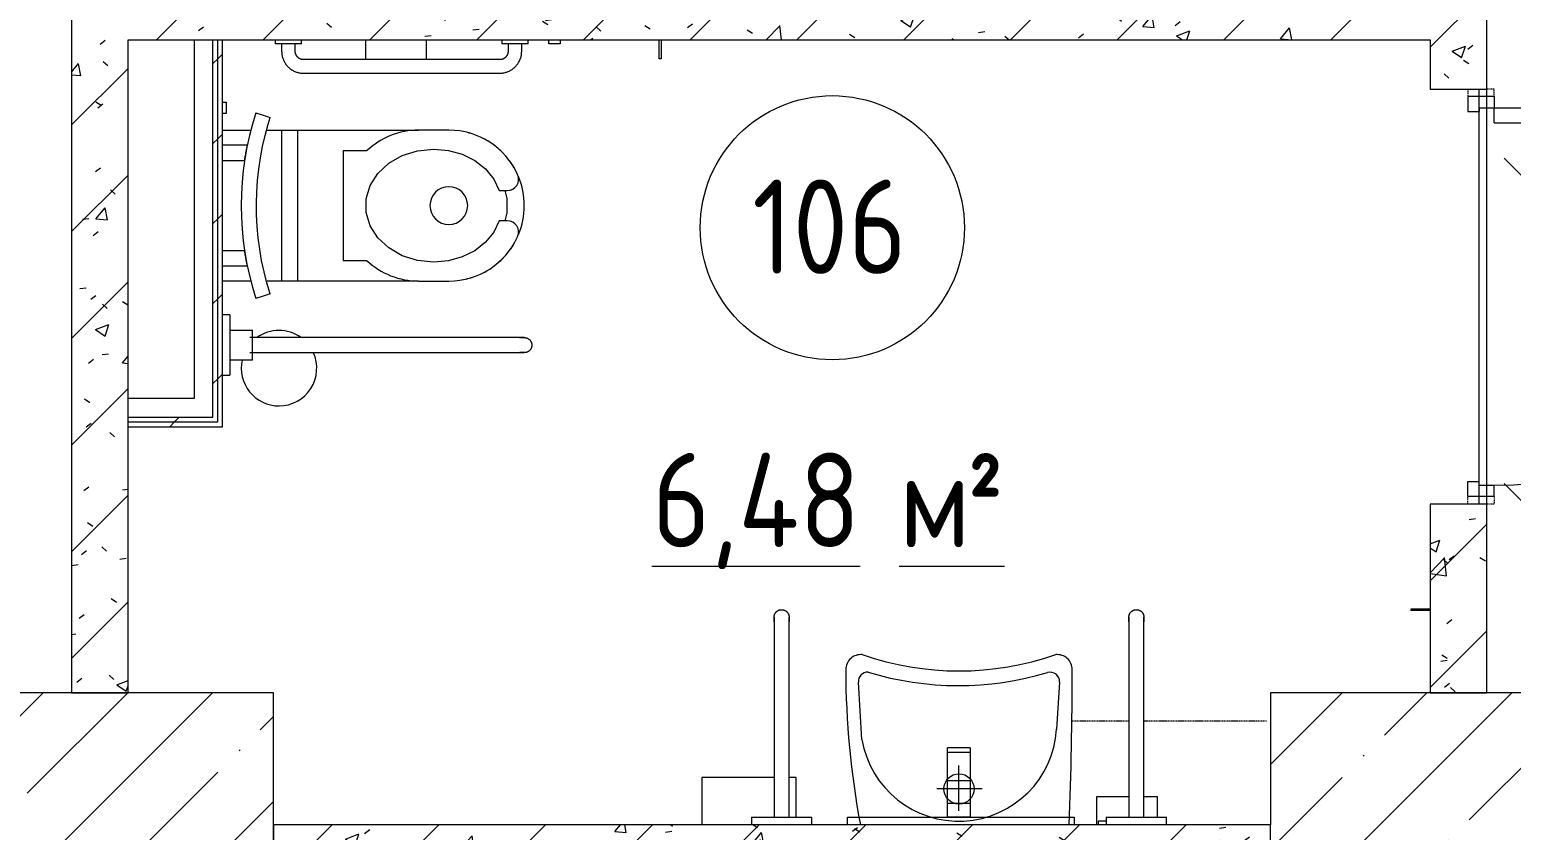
# Model space of a CAD drawing. Header units: millimetres. Extents: x -515342 to 330399, y -224905 to 507333.
# Drawn here: x -333049 to -329123, y -32989 to -30866 of the extents above; entities that cross this region are included whole.
import ezdxf

# ---------------------------------------------------------------- set-up
doc = ezdxf.new("R2010")
doc.units = ezdxf.units.MM
doc.linetypes.add('ASVP_Невидимые', pattern=[5, 3, -2])
doc.linetypes.add('ASVP_Штриховая_ш3 п1_5', pattern=[4.5, 3, -1.5])
doc.layers.get('0').update_dxf_attribs({"lineweight": 0})
for name, color, linetype, lineweight in [('Двери', 7, 'Continuous', 0), ('Линии разделители', 7, 'ASVP_Штриховая_ш3 п1_5', 0), ('Марки помещений', 7, 'Continuous', 0), ('Оборудование', 7, 'Continuous', 0), ('Перекрытие', 7, 'Continuous', 0), ('Сантехника', 7, 'Continuous', 0), ('Стены внутренние', 7, 'Continuous', 0), ('Стены несущие', 7, 'Continuous', 0), ('Стены отделка', 7, 'Continuous', 0), ('Стены перегородки', 7, 'Continuous', 0), ('Стены штриховка', 7, 'Continuous', 0), ('экспертиза условные обозначения', 1, 'Continuous', 0)]:
    doc.layers.add(name, color=color, linetype=linetype, lineweight=lineweight)
doc.styles.add('GOST Common_1', font='', dxfattribs={"width": 0.9, "height": 250})
doc.styles.add('GOST Common_2', font='', dxfattribs={"width": 0.9, "height": 250})
doc.styles.get('GOST Common_1').set_extended_font_data('GOST Common')
doc.styles.get('GOST Common_2').set_extended_font_data('GOST Common')
pattern_1 = [(45, (-374753.14, -35598.53), (-141.42136, 141.42136), [])]
pattern_2 = [(50, (-374753.14, -35598.53), (364.368, -31.8783), [38.1, -419.1]), (355, (-374753.14, -35598.53), (-70.486, 382.1133), [30.48, -335.28]), (100.451, (-374722.78, -35601.2), (293.885, 350.2334), [32.38, -356.18]), (46.184, (-374753.14, -35496.93), (542.1585, -84.086), [57.15, -628.65]), (96.636, (-374707.96, -35503.94), (474.805, 494.8554), [48.57, -534.27]), (351.184, (-374753.14, -35496.93), (474.81, 494.85), [45.72, -502.92]), (21, (-374702.34, -35522.33), (303.2285, -204.5305), [38.1, -419.1]), (326, (-374702.34, -35522.33), (123.604, 368.376), [30.48, -335.28]), (71.451, (-374677.07, -35539.37), (426.834, 163.8427), [32.38, -356.18]), (37.5, (-374753.14, -35598.53), (6.17665, 169.11015), [16.764, -314.452, 16.764, -323.596, -336.55]), (37.5, (-374753.14, -35598.53), (6.17665, 169.11015), [-671.576, 16.764, -319.786]), (7.5, (-374753.14, -35598.53), (133.6389, 200.3615), [16.764, -177.292, 16.764, -306.832, -128.27]), (7.5, (-374753.14, -35598.53), (133.6389, 200.3615), [-517.652, 16.764, -111.506]), (327.5, (-374866.43, -35598.53), (271.1818, -11.45836), [16.764, -110.236, 16.764, -379.476, -525.78]), (327.5, (-374866.43, -35598.53), (271.1818, -11.45836), [-523.24, 16.764, -509.016]), (317.5, (-374917.23, -35598.53), (296.2585, 50.8528), [16.764, -148.336, 16.764, -246.38, -373.38]), (317.5, (-374917.23, -35598.53), (296.2585, 50.8528), [-428.244, 16.764, -356.616])]
pattern_3 = [(45, (-374753.14, -35598.53), (-106.066, 106.066), [])]

# ---------------------------------------------------------------- blocks, each defined once
blk = doc.blocks.new('СД_Люблино_Фасады_rvt-1-О_АР_П_1_0_000_План 1 этажа')
at = {"layer": 'Стены внутренние'}
h = blk.add_hatch(dxfattribs=at)
h.set_pattern_fill('FP_1', color=256, style=0, pattern_type=2)
h.set_pattern_definition([(45, (0, 0), (-224.5064, 224.5064), []), (45, (224.5, 0), (-224.5064, 224.5064), [396.875, -79.375, 3.353, -76.022])])
h.paths.add_polyline_path([(42065, 2475), (42350, 2475), (42350, 2975), (40100.1, 2975), (40100.1, 2475), (41707.9, 2475)])
h.paths.add_polyline_path([(37284.2, 2475), (38490.1, 2475), (38490.1, 2975), (37284.2, 2975), (37284.2, 2595)])
h.paths.add_polyline_path([(31936.1, 2475), (32876.9, 2475), (32876.9, 2975), (31722.6, 2975), (31722.6, 2475)])
h.paths.add_polyline_path([(34601.1, 2475), (35674.2, 2475), (35674.2, 2975), (34486.9, 2975), (34486.9, 2475)])
h.paths.add_polyline_path([(30112.6, 2475), (30112.6, 2975), (27685.9, 2975), (27685.9, 2475), (29615.4, 2475)])
h.paths.add_polyline_path([(21543.4, 2475), (21663.4, 2475), (21663.4, 2975), (19290.9, 2975), (19290.9, 2475), (21275.9, 2475)])
h.paths.add_polyline_path([(15945.8, 2475), (17680.9, 2475), (17680.9, 2975), (15835, 2975), (15835, 2475)])
h.paths.add_polyline_path([(24073.4, 2475), (25275.9, 2475), (25275.9, 2975), (24073.4, 2975), (24073.4, 2595)])
at = {"layer": 'Стены несущие'}
for p, q in [((42350, 2975), (40100.1, 2975)), ((42350, 2475), (42350, 2975))]:
    blk.add_line(p, q, dxfattribs=at)
blk = doc.blocks.new('Унитаз - Общественные _МГН_ - Объем смыва более 6_1 л-8752277-О_АР_П_1_0_000_План 1 этажа')
at = {"layer": 'Сантехника'}
for p, q in [((88.7, 246), (107.8, 239.8)), ((107.8, 239.8), (126.8, 233.7)), ((0, 200), (77, 200)), ((118.2, 200), (157.6, 200)), ((157.6, 200), (200, 200)), ((157.6, -200), (157.6, 200)), ((200, -200), (200, 200)), ((200, 200), (520, 200)), ((600, 200), (520, 200)), ((66.2, 160), (0, 160)), ((0, 120), (59.1, 120)), ((382.3, 145), (320, 145)), ((320, 145), (320, -145)), ((733.5, 40), (754.9, 40)), ((753.4, 20.7), (754, 16.1)), ((754, -16.1), (753.4, -20.7)), ((754.9, -40), (733.5, -40)), ((59.1, -120), (0, -120)), ((320, -145), (382.3, -145)), ((0, -160), (66.2, -160)), ((77, -200), (0, -200)), ((126.8, -233.7), (107.8, -239.8)), ((157.6, -200), (118.2, -200)), ((200, -200), (157.6, -200)), ((520, -200), (200, -200)), ((520, -200), (600, -200)), ((107.8, -239.8), (88.7, -246))]:
    blk.add_line(p, q, dxfattribs=at)
at = {"layer": 'Сантехника', "flags": 128}
for points in [[(126.8, -233.7), (118, -204.5), (110.4, -175.1), (104, -145.4), (98.8, -115.5), (94.8, -85.3), (92, -55.1), (90.4, -24.7), (90, 5.7), (90.9, 36.1), (92.9, 66.4), (96.2, 96.6), (100.6, 126.7), (106.3, 156.6), (113.2, 186.2), (121.2, 215.5), (126.8, 233.7)], [(560, -150), (516.9, -145.6), (476.3, -132.8), (440.6, -112.3), (411.9, -85.2), (391.7, -53.2), (381.3, -18.1), (381.3, 18.1), (391.7, 53.2), (411.9, 85.2), (440.6, 112.3), (476.3, 132.8), (516.9, 145.6), (560, 150)], [(560, 150), (598.7, 146.5), (635.6, 136.1), (669, 119.4), (697.2, 97.1), (719.1, 70.2), (733.5, 40)], [(748.7, 40.3), (753.6, 19.3), (753.6, -19.3), (748.7, -40.3)], [(733.5, -40), (719.1, -70.2), (697.2, -97.1), (669, -119.4), (635.6, -136.1), (598.7, -146.5), (560, -150)]]:
    blk.add_lwpolyline(points, dxfattribs=at)
at = {"layer": 'Сантехника'}
for centre, radius, start, end in [((850, 0), 800, 162.0951, 197.9049), ((520, 0), 200, 90, 133.5312), ((600, 0), 200, 24.3266, 90), ((600, 0), 200, 72.0106, 76.5027), ((600, 0), 200, 57.6191, 63.0038), ((600, 0), 200, 43.7417, 49.503), ((754.9, 70), 30, 270, 24.3266), ((600, 0), 200, 30.0357, 36.0001), ((600, 0), 50, 90, 270), ((600, 0), 50, 270, 90), ((600, 0), 200, 337.4028, 22.5972), ((754.9, -70), 30, 335.6734, 90), ((600, 0), 200, 270, 335.6734), ((600, 0), 200, 323.9999, 329.9643), ((520, 0), 200, 226.4688, 270), ((600, 0), 200, 310.497, 316.2583), ((600, 0), 200, 283.4973, 287.9894), ((600, 0), 200, 296.9962, 302.3809)]:
    blk.add_arc(centre, radius, start, end, dxfattribs=at)
for points, knots in [([(59.1, 120), (59.1, 120), (59.2, 120.8), (59.7, 124.4), (60.6, 129.9), (61.7, 136.5), (62.8, 142.4), (63.6, 146.8), (64.2, 150), (64.7, 152.9), (65.4, 156.2), (66, 159.2), (66.2, 160), (66.2, 160)], [0, 0, 0, 0, 0.111111, 0.222222, 0.333333, 0.444444, 0.555556, 0.611111, 0.666667, 0.722222, 0.777778, 0.888889, 1, 1, 1, 1]), ([(66.2, -160), (66.2, -160), (66, -159.2), (65.4, -156.2), (64.7, -152.9), (64.2, -150), (63.6, -146.8), (63, -143.5), (62.3, -140), (61.5, -135.4), (60.6, -129.9), (59.7, -124.4), (59.2, -120.8), (59.1, -120), (59.1, -120)], [0, 0, 0, 0, 0.111111, 0.222222, 0.277778, 0.333333, 0.388889, 0.444444, 0.5, 0.555556, 0.666667, 0.777778, 0.888889, 1, 1, 1, 1])]:
    blk.add_open_spline(points, degree=3, knots=knots, dxfattribs=at)
blk = doc.blocks.new('МГН_Санузел_Поручень горизонтальный - АР_Сантехнические приборы_МГН_Поручень горизонтальный-8947034-О_АР_П_1_0_000_План 1 этажа')
at = {"layer": 'Сантехника'}
for p, q in [((-1190.8, 0), (-1190.8, -10)), ((-1120.8, -10), (-1120.8, 0)), ((-590.8, 0), (-590.8, -10)), ((-590.8, 0), (-555.8, 0)), ((-555.8, 0), (-520.8, 0)), ((-520.8, -10), (-520.8, 0)), ((-1190.8, 0), (-1155.8, 0)), ((-1155.8, -10), (-1190.8, -10)), ((-1173.8, -10), (-1173.8, -30)), ((-1155.8, 0), (-1120.8, 0)), ((-1120.8, -10), (-1155.8, -10)), ((-1137.8, -30), (-1137.8, -10)), ((-555.8, -10), (-590.8, -10)), ((-573.8, -10), (-573.8, -30)), ((-520.8, -10), (-555.8, -10)), ((-537.8, -30), (-537.8, -10)), ((-595.8, -52), (-1115.8, -52)), ((-1115.8, -88), (-595.8, -88))]:
    blk.add_line(p, q, dxfattribs=at)
at = {"layer": 'Сантехника', "flags": 128}
for points in [[(-1173.8, -30), (-1173.7, -32.3), (-1173.6, -34.6), (-1173.4, -36.9), (-1173.1, -39.2), (-1172.6, -41.5), (-1172.1, -43.8), (-1171.5, -46), (-1170.9, -48.2), (-1170.1, -50.4), (-1169.2, -52.6), (-1168.3, -54.7), (-1167.2, -56.8), (-1166.1, -58.8), (-1164.9, -60.8), (-1163.7, -62.7), (-1162.3, -64.6), (-1160.9, -66.5), (-1159.4, -68.2), (-1157.8, -70), (-1156.2, -71.6), (-1154.5, -73.2), (-1152.8, -74.7), (-1150.9, -76.1), (-1149.1, -77.5), (-1147.1, -78.8), (-1145.2, -80), (-1143.1, -81.2), (-1141.1, -82.2), (-1139, -83.2), (-1136.8, -84.1), (-1134.6, -84.9), (-1132.4, -85.6), (-1130.2, -86.2), (-1127.9, -86.7), (-1125.7, -87.2), (-1123.4, -87.5), (-1121.1, -87.8), (-1118.7, -87.9), (-1116.4, -88), (-1115.8, -88)], [(-1115.8, -52), (-1116.7, -52), (-1117.6, -51.9), (-1118.4, -51.8), (-1119.3, -51.7), (-1120.2, -51.6), (-1121, -51.4), (-1121.9, -51.1), (-1122.7, -50.9), (-1123.5, -50.6), (-1124.4, -50.3), (-1125.2, -49.9), (-1126, -49.5), (-1126.7, -49.1), (-1127.5, -48.6), (-1128.2, -48.2), (-1128.9, -47.6), (-1129.6, -47.1), (-1130.3, -46.5), (-1131, -45.9), (-1131.6, -45.3), (-1132.2, -44.7), (-1132.8, -44), (-1133.3, -43.3), (-1133.8, -42.6), (-1134.3, -41.9), (-1134.8, -41.1), (-1135.2, -40.4), (-1135.6, -39.6), (-1136, -38.8), (-1136.3, -38), (-1136.6, -37.1), (-1136.9, -36.3), (-1137.1, -35.5), (-1137.3, -34.6), (-1137.5, -33.7), (-1137.6, -32.9), (-1137.7, -32), (-1137.8, -31.1), (-1137.8, -30.2), (-1137.8, -30)], [(-573.8, -30), (-573.8, -30.9), (-573.9, -31.8), (-574, -32.6), (-574.1, -33.5), (-574.2, -34.4), (-574.4, -35.2), (-574.7, -36.1), (-574.9, -36.9), (-575.2, -37.8), (-575.5, -38.6), (-575.9, -39.4), (-576.3, -40.2), (-576.7, -40.9), (-577.2, -41.7), (-577.6, -42.4), (-578.1, -43.1), (-578.7, -43.8), (-579.3, -44.5), (-579.8, -45.2), (-580.5, -45.8), (-581.1, -46.4), (-581.8, -47), (-582.5, -47.5), (-583.2, -48), (-583.9, -48.5), (-584.7, -49), (-585.4, -49.4), (-586.2, -49.8), (-587, -50.2), (-587.8, -50.5), (-588.7, -50.8), (-589.5, -51.1), (-590.3, -51.3), (-591.2, -51.5), (-592.1, -51.7), (-592.9, -51.8), (-593.8, -51.9), (-594.7, -52), (-595.6, -52), (-595.8, -52)], [(-595.8, -88), (-593.5, -88), (-591.2, -87.8), (-588.9, -87.6), (-586.6, -87.3), (-584.3, -86.8), (-582, -86.3), (-579.8, -85.7), (-577.6, -85.1), (-575.4, -84.3), (-573.2, -83.4), (-571.1, -82.5), (-569, -81.4), (-567, -80.3), (-565, -79.1), (-563, -77.9), (-561.2, -76.5), (-559.3, -75.1), (-557.6, -73.6), (-555.8, -72), (-554.2, -70.4), (-552.6, -68.7), (-551.1, -67), (-549.7, -65.1), (-548.3, -63.3), (-547, -61.3), (-545.8, -59.4), (-544.6, -57.3), (-543.6, -55.3), (-542.6, -53.2), (-541.7, -51), (-540.9, -48.8), (-540.2, -46.6), (-539.6, -44.4), (-539.1, -42.1), (-538.6, -39.9), (-538.3, -37.6), (-538, -35.3), (-537.9, -32.9), (-537.8, -30.6), (-537.8, -30)]]:
    blk.add_lwpolyline(points, dxfattribs=at)
blk = doc.blocks.new('Раковина для МГН 600х450 - Раковина для МГН 600х450-V216-О_АР_П_1_0_000_План 1 этажа')
at = {"layer": 'Сантехника'}
for p, q in [((-30, -56.2), (-30, -20)), ((-30, -20), (30, -20)), ((0, -37.3), (0, -157.3)), ((30, -20), (30, -56.2)), ((-30, -116.2), (-30, -56.2)), ((-30, -56.2), (30, -56.2)), ((30, -56.2), (30, -116.2)), ((-61.5, -95), (58.5, -95)), ((-30, -191.2), (-30, -116.2)), ((-30, -116.2), (30, -116.2)), ((30, -116.2), (30, -191.2)), ((-30, -203.7), (-30, -191.2)), ((-30, -191.2), (30, -191.2)), ((30, -191.2), (30, -203.7)), ((-30, -203.7), (30, -203.7)), ((257, -225.9), (266.6, -377.9)), ((-266.6, -377.9), (-258.8, -253.2))]:
    blk.add_line(p, q, dxfattribs=at)
blk.add_circle((0, -95), 40, dxfattribs=at)
for centre, radius, start, end in [((10581.6, -411), 10881.6, 177.83557, 180), ((0.7, -269.5), 260, 9.6656, 176.4059), ((-1895.6, -411), 2195.6, 0, 10.788), ((-241.6, -379.4), 25, 176.4059, 286.6852), ((1.4, -1190.1), 821.3, 73.0663, 106.6852), ((241.6, -379.4), 25, 267.5878, 3.5941), ((-260, -411), 40, 180, 275.3659), ((0, -1190.1), 782.4, 70.8821, 109.1179), ((260, -411), 40, 264.6341, 360)]:
    blk.add_arc(centre, radius, start, end, dxfattribs=at)
blk = doc.blocks.new('Дверь_Деревянная_1 полотно - АР_Дверь_Санузел_1000х2000h_полотно__Г_Пр-8738115-О_АР_П_1_0_000_План 1 этажа')
at = {"layer": 'Двери', "lineweight": 18}
for p, q in [((-500, 95), (-500, 1095)), ((-500, 1095), (-460, 1095)), ((-460, 930), (-460, 1095)), ((-460, 330), (-460, 860)), ((-460, 95), (-460, 260)), ((-530, 95), (-500, 95)), ((-530, 95), (-530, 25)), ((-500, 55), (-500, 95)), ((-460, 95), (-500, 95)), ((530, 95), (500, 95)), ((500, 55), (500, 95)), ((530, 95), (530, 25)), ((-500, 55), (-490, 55)), ((-490, 25), (-490, 55)), ((500, 55), (490, 55)), ((490, 25), (490, 55)), ((-530, 25), (-490, 25)), ((530, 25), (490, 25))]:
    blk.add_line(p, q, dxfattribs=at)
at = {"layer": 'Двери', "linetype": 'ASVP_Невидимые', "lineweight": 18}
for p, q in [((-550, 95), (-550, 75)), ((-530, 95), (-550, 95)), ((530, 95), (550, 95)), ((550, 95), (550, 75)), ((-550, 25), (-530, 25)), ((550, 25), (530, 25))]:
    blk.add_line(p, q, dxfattribs=at)
at = {"layer": 'Двери', "lineweight": 18}
blk.add_arc((-500, 95), 1000, 0, 90, dxfattribs=at)
blk = doc.blocks.new('Опорный поручень - Откидной поручень для унитаза-V221-О_АР_П_1_0_000_План 1 этажа')
at = {"layer": 'Оборудование'}
for p, q in [((42235, 3976.2), (42215, 3976.2)), ((42235, 3976.2), (42235, 3816.2)), ((42235, 3936.2), (42255, 3936.2)), ((42255, 3936.2), (42295, 3936.2)), ((42295, 3856.2), (42295, 3936.2)), ((42890, 3916.2), (42287.7, 3916.2)), ((42255, 3856.2), (42235, 3856.2)), ((42295, 3856.2), (42255, 3856.2)), ((42287.7, 3876.2), (42890, 3876.2)), ((42215, 3816.2), (42235, 3816.2))]:
    blk.add_line(p, q, dxfattribs=at)
at = {"layer": 'Оборудование', "flags": 128}
for points in [[(43015, 3916.2), (43014.9, 3916.2), (43014.6, 3916.2), (43014.1, 3916.2), (43013.4, 3916.2), (43012.5, 3916.2), (43011.4, 3916.2), (43010.1, 3916.2), (43008.7, 3916.2), (43007, 3916.2), (43005.1, 3916.2), (43003.1, 3916.2), (43000.9, 3916.2), (42998.5, 3916.2), (42995.9, 3916.2), (42993.2, 3916.2), (42990.3, 3916.2), (42987.2, 3916.2), (42984, 3916.2), (42980.6, 3916.2), (42977.1, 3916.2), (42973.4, 3916.2), (42969.6, 3916.2), (42965.7, 3916.2), (42961.7, 3916.2), (42957.5, 3916.2), (42953.3, 3916.2), (42948.9, 3916.2), (42944.5, 3916.2), (42939.9, 3916.2), (42935.3, 3916.2), (42930.6, 3916.2), (42925.8, 3916.2), (42921, 3916.2), (42916.2, 3916.2), (42911.2, 3916.2), (42906.3, 3916.2), (42901.3, 3916.2), (42896.3, 3916.2), (42891.3, 3916.2), (42890, 3916.2)], [(43002.5, 3916.2), (43004.6, 3916.2), (43006.5, 3916.2), (43008.2, 3916.2), (43009.8, 3916.2), (43011.1, 3916.2), (43012.2, 3916.2), (43013.2, 3916.2), (43013.9, 3916.2), (43014.5, 3916.2), (43014.8, 3916.2), (43015, 3916.2), (43015, 3916.2)], [(43015, 3916.2), (43015.8, 3916.2), (43016.6, 3916.1), (43017.4, 3916), (43018.2, 3915.9), (43019, 3915.8), (43019.8, 3915.6), (43020.5, 3915.4), (43021.3, 3915.2), (43022, 3914.9), (43022.8, 3914.6), (43023.5, 3914.3), (43024.2, 3913.9), (43024.9, 3913.5), (43025.6, 3913.1), (43026.3, 3912.7), (43026.9, 3912.2), (43027.6, 3911.7), (43028.2, 3911.2), (43028.8, 3910.7), (43029.3, 3910.1), (43029.9, 3909.5), (43030.4, 3908.9), (43030.9, 3908.3), (43031.4, 3907.7), (43031.8, 3907), (43032.2, 3906.3), (43032.6, 3905.6), (43033, 3904.9), (43033.3, 3904.2), (43033.6, 3903.4), (43033.9, 3902.7), (43034.2, 3901.9), (43034.4, 3901.2), (43034.6, 3900.4), (43034.7, 3899.6), (43034.8, 3898.8), (43034.9, 3898), (43035, 3897.2), (43035, 3896.4), (43035, 3896.2)], [(43035, 3896.2), (43035, 3895.4), (43034.9, 3894.6), (43034.9, 3893.8), (43034.7, 3893), (43034.6, 3892.2), (43034.4, 3891.4), (43034.2, 3890.7), (43034, 3889.9), (43033.7, 3889.1), (43033.4, 3888.4), (43033.1, 3887.7), (43032.7, 3887), (43032.4, 3886.3), (43031.9, 3885.6), (43031.5, 3884.9), (43031, 3884.2), (43030.6, 3883.6), (43030, 3883), (43029.5, 3882.4), (43028.9, 3881.8), (43028.3, 3881.3), (43027.7, 3880.8), (43027.1, 3880.3), (43026.5, 3879.8), (43025.8, 3879.4), (43025.1, 3878.9), (43024.4, 3878.6), (43023.7, 3878.2), (43023, 3877.9), (43022.2, 3877.5), (43021.5, 3877.3), (43020.7, 3877), (43020, 3876.8), (43019.2, 3876.6), (43018.4, 3876.5), (43017.6, 3876.4), (43016.8, 3876.3), (43016, 3876.2), (43015.2, 3876.2), (43015, 3876.2)], [(42890, 3876.2), (42895, 3876.2), (42900, 3876.2), (42905, 3876.2), (42909.9, 3876.2), (42914.8, 3876.2), (42919.7, 3876.2), (42924.5, 3876.2), (42929.3, 3876.2), (42934, 3876.2), (42938.7, 3876.2), (42943.2, 3876.2), (42947.7, 3876.2), (42952.1, 3876.2), (42956.4, 3876.2), (42960.6, 3876.2), (42964.6, 3876.2), (42968.6, 3876.2), (42972.4, 3876.2), (42976.1, 3876.2), (42979.7, 3876.2), (42983.1, 3876.2), (42986.3, 3876.2), (42989.5, 3876.2), (42992.4, 3876.2), (42995.2, 3876.2), (42997.8, 3876.2), (43000.2, 3876.2), (43002.5, 3876.2), (43004.6, 3876.2), (43006.5, 3876.2), (43008.2, 3876.2), (43009.8, 3876.2), (43011.1, 3876.2), (43012.2, 3876.2), (43013.2, 3876.2), (43013.9, 3876.2), (43014.5, 3876.2), (43014.8, 3876.2), (43015, 3876.2), (43015, 3876.2)], [(43015, 3876.2), (43014.9, 3876.2), (43014.6, 3876.2), (43014.1, 3876.2), (43013.4, 3876.2), (43012.5, 3876.2), (43011.4, 3876.2), (43010.1, 3876.2), (43008.7, 3876.2), (43007, 3876.2), (43005.1, 3876.2), (43003.1, 3876.2)]]:
    blk.add_lwpolyline(points, dxfattribs=at)
blk = doc.blocks.new('Опорный поручень - Опорный поручень для раковины-V222-О_АР_П_1_0_000_План 1 этажа')
at = {"layer": 'Оборудование'}
for p, q in [((43676.7, 3085), (43676.7, 2645)), ((43716.7, 2645), (43716.7, 3085)), ((43616.7, 2645), (43776.7, 2645)), ((43616.7, 2645), (43616.7, 2625)), ((43776.7, 2625), (43776.7, 2645))]:
    blk.add_line(p, q, dxfattribs=at)
at = {"layer": 'Оборудование', "flags": 128}
for points in [[(43676.7, 3175), (43676.7, 3175.8), (43676.7, 3176.6), (43676.8, 3177.4), (43676.9, 3178.2), (43677.1, 3179), (43677.2, 3179.8), (43677.5, 3180.5), (43677.7, 3181.3), (43678, 3182), (43678.3, 3182.8), (43678.6, 3183.5), (43678.9, 3184.2), (43679.3, 3184.9), (43679.7, 3185.6), (43680.2, 3186.3), (43680.6, 3186.9), (43681.1, 3187.6), (43681.6, 3188.2), (43682.2, 3188.8), (43682.7, 3189.3), (43683.3, 3189.9), (43683.9, 3190.4), (43684.6, 3190.9), (43685.2, 3191.4), (43685.9, 3191.8), (43686.5, 3192.2), (43687.2, 3192.6), (43688, 3193), (43688.7, 3193.3), (43689.4, 3193.6), (43690.2, 3193.9), (43690.9, 3194.2), (43691.7, 3194.4), (43692.5, 3194.6), (43693.3, 3194.7), (43694.1, 3194.8), (43694.9, 3194.9), (43695.7, 3195), (43696.5, 3195), (43696.7, 3195)], [(43696.7, 3195), (43697.5, 3195), (43698.3, 3194.9), (43699.1, 3194.9), (43699.9, 3194.7), (43700.6, 3194.6), (43701.4, 3194.4), (43702.2, 3194.2), (43703, 3194), (43703.7, 3193.7), (43704.5, 3193.4), (43705.2, 3193.1), (43705.9, 3192.7), (43706.6, 3192.4), (43707.3, 3191.9), (43708, 3191.5), (43708.6, 3191), (43709.2, 3190.6), (43709.9, 3190), (43710.5, 3189.5), (43711, 3188.9), (43711.6, 3188.3), (43712.1, 3187.7), (43712.6, 3187.1), (43713.1, 3186.5), (43713.5, 3185.8), (43713.9, 3185.1), (43714.3, 3184.4), (43714.7, 3183.7), (43715, 3183), (43715.3, 3182.2), (43715.6, 3181.5), (43715.8, 3180.7), (43716, 3180), (43716.2, 3179.2), (43716.4, 3178.4), (43716.5, 3177.6), (43716.6, 3176.8), (43716.6, 3176), (43716.7, 3175.2), (43716.7, 3175)], [(43676.7, 3162.6), (43676.7, 3164.4), (43676.7, 3166), (43676.7, 3167.5), (43676.7, 3168.9), (43676.7, 3170.1), (43676.7, 3171.2), (43676.7, 3172.2), (43676.7, 3173), (43676.7, 3173.7), (43676.7, 3174.2), (43676.7, 3174.6), (43676.7, 3174.9), (43676.7, 3175), (43676.7, 3175)], [(43676.7, 3175), (43676.7, 3174.9), (43676.7, 3174.7), (43676.7, 3174.4), (43676.7, 3173.9), (43676.7, 3173.2), (43676.7, 3172.4), (43676.7, 3171.5), (43676.7, 3170.4), (43676.7, 3169.2), (43676.7, 3167.9), (43676.7, 3166.4), (43676.7, 3164.8), (43676.7, 3163.1), (43676.7, 3161.3), (43676.7, 3159.3), (43676.7, 3157.2), (43676.7, 3155), (43676.7, 3152.7), (43676.7, 3150.2), (43676.7, 3147.7), (43676.7, 3145.1), (43676.7, 3142.3), (43676.7, 3139.5), (43676.7, 3136.6), (43676.7, 3133.6), (43676.7, 3130.6), (43676.7, 3127.4), (43676.7, 3124.2), (43676.7, 3120.9), (43676.7, 3117.6), (43676.7, 3114.2), (43676.7, 3110.8), (43676.7, 3107.3), (43676.7, 3103.8), (43676.7, 3100.3), (43676.7, 3096.7), (43676.7, 3093.2), (43676.7, 3089.6), (43676.7, 3086), (43676.7, 3085)], [(43716.7, 3085), (43716.7, 3088.6), (43716.7, 3092.2), (43716.7, 3095.8), (43716.7, 3099.3), (43716.7, 3102.9), (43716.7, 3106.4), (43716.7, 3109.9), (43716.7, 3113.3), (43716.7, 3116.7), (43716.7, 3120), (43716.7, 3123.3), (43716.7, 3126.6), (43716.7, 3129.7), (43716.7, 3132.8), (43716.7, 3135.8), (43716.7, 3138.7), (43716.7, 3141.6), (43716.7, 3144.3), (43716.7, 3147), (43716.7, 3149.6), (43716.7, 3152), (43716.7, 3154.4), (43716.7, 3156.6), (43716.7, 3158.7), (43716.7, 3160.7), (43716.7, 3162.6), (43716.7, 3164.4), (43716.7, 3166), (43716.7, 3167.5), (43716.7, 3168.9), (43716.7, 3170.1), (43716.7, 3171.2), (43716.7, 3172.2), (43716.7, 3173), (43716.7, 3173.7), (43716.7, 3174.2), (43716.7, 3174.6), (43716.7, 3174.9), (43716.7, 3175), (43716.7, 3175)], [(43716.7, 3175), (43716.7, 3174.9), (43716.7, 3174.7), (43716.7, 3174.4), (43716.7, 3173.9), (43716.7, 3173.2), (43716.7, 3172.4), (43716.7, 3171.5), (43716.7, 3170.4), (43716.7, 3169.2), (43716.7, 3167.9), (43716.7, 3166.4), (43716.7, 3164.8), (43716.7, 3163.1)]]:
    blk.add_lwpolyline(points, dxfattribs=at)
blk = doc.blocks.new('2D_МГН_Санузел_Аксессуары - АР_Сантехнические приборы_Комплект 1-10688745-О_АР_П_1_0_000_План 1 этажа')
at = {"layer": 'Сантехника'}
for p, q in [((-124.1, 37.5), (-124.1, 47.5)), ((-124.1, 47.5), (-94.1, 47.5)), ((-94.1, 47.5), (-94.1, 37.5))]:
    blk.add_line(p, q, dxfattribs=at)
blk = doc.blocks.new('2D_МГН_Санузел_Аксессуары - АР_Сантехнические приборы_Комплект 2-10688755-О_АР_П_1_0_000_План 1 этажа')
at = {"layer": 'Сантехника'}
for p, q in [((-124.1, 75), (-124.1, 85)), ((-124.1, 85), (-104.1, 85))]:
    blk.add_line(p, q, dxfattribs=at)
blk = doc.blocks.new('2D_МГН_Санузел_Аксессуары - АР_Сантехнические приборы_Система вызова помощи в санузел-10688741-О_АР_П_1_0_000_План 1 этажа')
at = {"layer": 'Сантехника'}
for p, q in [((-124.1, 75), (-124.1, 85)), ((-124.1, 85), (-94.1, 85)), ((-94.1, 85), (-94.1, 75))]:
    blk.add_line(p, q, dxfattribs=at)
blk = doc.blocks.new('2D_МГН_Санузел_Аксессуары - АР_Сантехнические приборы_Универсальный травмобезопасный держатель _крючок_-10688742-О_АР_П_1_0_000_План 1 этажа')
at = {"layer": 'Сантехника'}
for p, q in [((-111.6, 75), (-111.6, 125)), ((-111.6, 125), (-106.6, 125)), ((-106.6, 125), (-106.6, 75))]:
    blk.add_line(p, q, dxfattribs=at)
blk = doc.blocks.new('2D_МГН_Санузел_Аксессуары - АР_Сантехнические приборы_Универсальный травмобезопасный держатель _крючок для костылей_-10688751-О_АР_П_1_0_000_План 1 этажа')
at = {"layer": 'Сантехника'}
for p, q in [((-111.6, 75), (-111.6, 125)), ((-111.6, 125), (-106.6, 125)), ((-106.6, 125), (-106.6, 75))]:
    blk.add_line(p, q, dxfattribs=at)
blk = doc.blocks.new('2D_МГН_Санузел_Аксессуары - АР_Сантехнические приборы_Зеркало поворотное-10688739-О_АР_П_1_0_000_План 1 этажа')
at = {"layer": 'Сантехника'}
for p, q in [((-409.1, 75), (-409.1, 95)), ((-409.1, 95), (190.9, 95)), ((190.9, 95), (190.9, 75))]:
    blk.add_line(p, q, dxfattribs=at)
blk = doc.blocks.new('2D_МГН_Санузел_Аксессуары - АР_Сантехнические приборы_Корзина для мусора-V272-О_АР_П_1_0_000_План 1 этажа')
at = {"layer": 'Сантехника'}
for start, end in [(360, 114.6535), (144.4092, 215.7221), (257.4839, 360)]:
    blk.add_arc((-109.1, 187.5), 100, start, end, dxfattribs=at)
blk = doc.blocks.new('2D_МГН_Санузел_Аксессуары - АР_Сантехнические приборы_Автоматический диспансер для туалетной бумаги-V273-О_АР_П_1_0_000_План 1 этажа')
at = {"layer": 'Сантехника'}
for p, q in [((-189.1, 75), (-189.1, 127.3)), ((-29.1, 127.1), (-29.1, 75))]:
    blk.add_line(p, q, dxfattribs=at)
blk = doc.blocks.new('2D_МГН_Санузел_Аксессуары - АР_Сантехнические приборы_Бесконтактная сушилка для рук-V274-О_АР_П_1_0_000_План 1 этажа')
at = {"layer": 'Сантехника'}
for p, q in [((-234.1, 200), (-234.1, 75)), ((-42.2, 200), (-234.1, 200)), ((15.9, 200), (-2.4, 200)), ((15.9, 95), (15.9, 200))]:
    blk.add_line(p, q, dxfattribs=at)
blk = doc.blocks.new('2D_МГН_Санузел_Аксессуары - АР_Сантехнические приборы_Бесконтактный сенсорный дозатор для мыла-V275-О_АР_П_1_0_000_План 1 этажа')
at = {"layer": 'Сантехника'}
for p, q in [((-189.1, 75), (-189.1, 150)), ((-189.1, 150), (-104, 150)), ((-64.1, 150), (-29.1, 150)), ((-29.1, 150), (-29.1, 95))]:
    blk.add_line(p, q, dxfattribs=at)
blk = doc.blocks.new('ASVP_Марка_Помещение_ДваЗначения - Номер Площадь-685795-О_АР_П_1_0_000_План 1 этажа')
at = {"layer": 'Марки помещений'}
blk.add_circle((0, 0), 3.5, dxfattribs=at)

msp = doc.modelspace()

# ---------------------------------------------------------------- hatches: boundary and pattern name
at = {"layer": 'Стены внутренние'}
h = msp.add_hatch(dxfattribs=at)
h.set_pattern_fill('FP_3', color=256, style=0, pattern_type=2)
h.set_pattern_definition(pattern_1)
h.paths.add_polyline_path([(-329188.1427, -32623.5894), (-329188.1427, -32123.5295), (-329338.1427, -32123.5295), (-329338.1427, -32623.5894)])
h.paths.add_polyline_path([(-329338.1427, -31023.5295), (-329188.1427, -31023.5295), (-329188.1427, -30343.5295), (-329338.1427, -30343.5295), (-329338.1427, -30961.3917)])
h.paths.add_polyline_path([(-329188.1427, -29243.5295), (-329188.1427, -28293.5295), (-329338.1427, -28293.5295), (-329338.1427, -29243.5295)])
h.paths.add_polyline_path([(-329188.1427, -26793.5295), (-329188.1427, -26593.5295), (-329338.1427, -26593.5295), (-329338.1427, -26793.5295)])
h = msp.add_hatch(dxfattribs=at)
h.set_pattern_fill('FP_4', color=256, style=0, pattern_type=2)
h.set_pattern_definition(pattern_2)
h.paths.add_polyline_path([(-329188.1427, -32623.5894), (-329188.1427, -32123.5295), (-329338.1427, -32123.5295), (-329338.1427, -32623.5894)])
h.paths.add_polyline_path([(-329338.1427, -31023.5295), (-329188.1427, -31023.5295), (-329188.1427, -30343.5295), (-329338.1427, -30343.5295), (-329338.1427, -30961.3917)])
h.paths.add_polyline_path([(-329188.1427, -29243.5295), (-329188.1427, -28293.5295), (-329338.1427, -28293.5295), (-329338.1427, -29243.5295)])
h.paths.add_polyline_path([(-329188.1427, -26793.5295), (-329188.1427, -26593.5295), (-329338.1427, -26593.5295), (-329338.1427, -26793.5295)])
h = msp.add_hatch(dxfattribs=at)
h.set_pattern_fill('FP_3', color=256, style=0, pattern_type=2)
h.set_pattern_definition(pattern_1)
h.paths.add_polyline_path([(-332938.1427, -32623.5894), (-332788.1427, -32623.5894), (-332788.1427, -28893.5295), (-332938.1427, -28893.5295), (-332938.1427, -32593.9361)])
h = msp.add_hatch(dxfattribs=at)
h.set_pattern_fill('FP_4', color=256, style=0, pattern_type=2)
h.set_pattern_definition(pattern_2)
h.paths.add_polyline_path([(-332938.1427, -32623.5894), (-332788.1427, -32623.5894), (-332788.1427, -28893.5295), (-332938.1427, -28893.5295), (-332938.1427, -32593.9361)])
h = msp.add_hatch(dxfattribs=at)
h.set_pattern_fill('FP_3', color=256, style=0, pattern_type=2)
h.set_pattern_definition(pattern_1)
h.paths.add_polyline_path([(-329338.1427, -30893.5295), (-329338.1427, -30743.5295), (-332788.1427, -30743.5295), (-332788.1427, -30893.5295), (-329491.8404, -30893.5295)])
h = msp.add_hatch(dxfattribs=at)
h.set_pattern_fill('FP_4', color=256, style=0, pattern_type=2)
h.set_pattern_definition(pattern_2)
h.paths.add_polyline_path([(-329338.1427, -30893.5295), (-329338.1427, -30743.5295), (-332788.1427, -30743.5295), (-332788.1427, -30893.5295), (-329491.8404, -30893.5295)])
h = msp.add_hatch(dxfattribs=at)
h.set_pattern_fill('FP_11', color=256, style=0, pattern_type=2)
h.set_pattern_definition(pattern_3)
h.paths.add_polyline_path([(-332550.6427, -31893.5295), (-332550.6427, -30893.5295), (-332563.1427, -30893.5295), (-332563.1427, -31893.5295)])
h = msp.add_hatch(dxfattribs=at)
h.set_pattern_fill('FP_11', color=256, style=0, pattern_type=2)
h.set_pattern_definition(pattern_3)
h.paths.add_polyline_path([(-332550.6427, -31906.0295), (-332538.1427, -31906.0295), (-332538.1427, -30893.5295), (-332550.6427, -30893.5295), (-332550.6427, -31893.5295)])
h = msp.add_hatch(dxfattribs=at)
h.set_pattern_fill('FP_11', color=256, style=0, pattern_type=2)
h.set_pattern_definition(pattern_3)
h.paths.add_polyline_path([(-332550.6427, -31906.0295), (-332550.6427, -31893.5295), (-332788.1427, -31893.5295), (-332788.1427, -31906.0295), (-332601.0551, -31906.0295)])
h = msp.add_hatch(dxfattribs=at)
h.set_pattern_fill('FP_11', color=256, style=0, pattern_type=2)
h.set_pattern_definition(pattern_3)
h.paths.add_polyline_path([(-332538.1427, -31918.5295), (-332538.1427, -31906.0295), (-332788.1427, -31906.0295), (-332788.1427, -31918.5295), (-332601.0551, -31918.5295)])
h = msp.add_hatch(dxfattribs=at)
h.set_pattern_fill('FP_1', color=256, style=0, pattern_type=2)
h.set_pattern_definition([(45, (-374753.14, -35598.53), (-224.5064, 224.5064), []), (45, (-374528.64, -35598.53), (-224.5064, 224.5064), [396.875, -79.375, 3.353, -76.022])])
h.paths.add_polyline_path([(-329761.4699, -33123.5295), (-328678.9699, -33123.5295), (-328678.9699, -32623.5295), (-329761.4699, -32623.5295)])
h = msp.add_hatch(dxfattribs=at)
h.set_pattern_fill('FP_3', color=256, style=0, pattern_type=2)
h.set_pattern_definition(pattern_1)
h.paths.add_polyline_path([(-329761.4699, -33123.5295), (-329761.4699, -32973.5295), (-332403.1427, -32973.5295), (-332403.1427, -33123.5295), (-329936.0139, -33123.5295)])
h = msp.add_hatch(dxfattribs=at)
h.set_pattern_fill('FP_4', color=256, style=0, pattern_type=2)
h.set_pattern_definition(pattern_2)
h.paths.add_polyline_path([(-329761.4699, -33123.5295), (-329761.4699, -32973.5295), (-332403.1427, -32973.5295), (-332403.1427, -33123.5295), (-329936.0139, -33123.5295)])
at = {"layer": 'экспертиза условные обозначения'}
h = msp.add_hatch(dxfattribs=at)
h.set_pattern_fill('GRASS', color=6, scale=24)
h.set_pattern_definition([(90, (-374753.14, -35598.53), (-431.0523, 431.0523), [114.3, -747.8046]), (45, (-374753.14, -35598.5), (-431.052, 431.052), [114.3, -495.3]), (135, (-374753.14, -35598.5), (-431.052, -431.052), [114.3, -495.3])])
h.paths.add_polyline_path([(-329188.1427, -26618.5295), (-321868.1427, -26618.5295), (-321868.1427, -26208.5295), (-319468.1427, -26208.5295), (-319468.1427, -26403.5295), (-319078.1427, -26403.5295), (-319078.1427, -26598.5295), (-318698.1427, -26598.5295), (-318698.1427, -32623.5894), (-319107.5603, -32623.5894), (-319107.5603, -33123.5894), (-319094.3233, -33123.5894), (-319094.3233, -33578.5894), (-318563.1427, -33578.5894), (-318563.1427, -35549.5894), (-325729.6427, -35549.5894), (-325729.6427, -37543.5894), (-325883.1427, -37543.5894), (-325883.1427, -37923.5894), (-329073.1427, -37923.5894), (-329073.1427, -33578.5894), (-328678.9699, -33578.5894), (-328678.9699, -32623.5894), (-329188.1427, -32623.5894)])

# ---------------------------------------------------------------- linework, layer by layer
at = {"layer": 'Линии разделители'}
for p, q in [((-330287.7548, -32698.5894), (-330136.4699, -32698.5894)), ((-330096.4699, -32698.5894), (-329771.4699, -32698.5894))]:
    msp.add_line(p, q, dxfattribs=at)
at = {"layer": 'Перекрытие'}
msp.add_line((-329208.1427, -32123.5295), (-329208.1427, -31023.5295), dxfattribs=at)
at = {"layer": 'Стены несущие'}
for p, q in [((-328678.9699, -32623.5295), (-329761.4699, -32623.5295)), ((-329761.4699, -32623.5295), (-329761.4699, -32973.5295))]:
    msp.add_line(p, q, dxfattribs=at)
at = {"layer": 'Стены отделка'}
for p, q in [((-332613.1427, -30893.5295), (-332613.1427, -31843.5295)), ((-332538.1427, -31918.5295), (-332538.1427, -30893.5295)), ((-332613.1427, -31843.5295), (-332788.1427, -31843.5295)), ((-332788.1427, -31918.5295), (-332538.1427, -31918.5295))]:
    msp.add_line(p, q, dxfattribs=at)
at = {"layer": 'Стены перегородки'}
for p, q in [((-332938.1427, -28893.5295), (-332938.1427, -32623.5894)), ((-329188.1427, -31023.5295), (-329188.1427, -30343.5295)), ((-332788.1427, -30893.5295), (-329338.1427, -30893.5295)), ((-332788.1427, -32623.5894), (-332788.1427, -30893.5295)), ((-329338.1427, -30893.5295), (-329338.1427, -31023.5295)), ((-329338.1427, -31023.5295), (-329188.1427, -31023.5295)), ((-329188.1427, -32123.5295), (-329338.1427, -32123.5295)), ((-329338.1427, -32123.5295), (-329338.1427, -32623.5894)), ((-329188.1427, -32623.5894), (-329188.1427, -32123.5295)), ((-332938.1427, -32623.5894), (-332788.1427, -32623.5894)), ((-329338.1427, -32623.5894), (-329188.1427, -32623.5894)), ((-329761.4699, -32973.5295), (-332403.1427, -32973.5295)), ((-332403.1427, -32973.5295), (-332403.1427, -33123.5295)), ((-329761.4699, -33123.5295), (-329761.4699, -32973.5295))]:
    msp.add_line(p, q, dxfattribs=at)
at = {"layer": 'Стены штриховка'}
for p, q in [((-332563.1427, -31893.5295), (-332563.1427, -30893.5295)), ((-332550.6427, -31906.0295), (-332550.6427, -30893.5295)), ((-332788.1427, -31893.5295), (-332563.1427, -31893.5295)), ((-332788.1427, -31906.0295), (-332550.6427, -31906.0295))]:
    msp.add_line(p, q, dxfattribs=at)
at = {"layer": 'экспертиза условные обозначения', "color": 6}
msp.add_lwpolyline([(-325883.1427, -37923.5894), (-329073.1427, -37923.5894), (-329073.1427, -33578.5894), (-328678.9699, -33578.5894), (-328678.9699, -32623.5894), (-329188.1427, -32623.5894), (-329188.1427, -26618.5295)], dxfattribs=at)

# ---------------------------------------------------------------- block references
msp.add_blockref('СД_Люблино_Фасады_rvt-1-О_АР_П_1_0_000_План 1 этажа', (-374753.1427, -35598.5295))
at = {"layer": 'Двери', "rotation": 270}
msp.add_blockref('Дверь_Деревянная_1 полотно - АР_Дверь_Санузел_1000х2000h_полотно__Г_Пр-8738115-О_АР_П_1_0_000_План 1 этажа', (-329263.1427, -31573.5295), dxfattribs=at)
at = {"layer": 'Марки помещений', "xscale": 99.99999999999993, "yscale": 99.99999999999993, "zscale": 99.99999999999993}
msp.add_blockref('ASVP_Марка_Помещение_ДваЗначения - Номер Площадь-685795-О_АР_П_1_0_000_План 1 этажа', (-330922.0387, -31391.1172), dxfattribs=at)
at = {"layer": 'Оборудование'}
for name, p in [('Опорный поручень - Откидной поручень для унитаза-V221-О_АР_П_1_0_000_План 1 этажа', (-374753.1427, -35598.5295)), ('Опорный поручень - Опорный поручень для раковины-V222-О_АР_П_1_0_000_План 1 этажа', (-374753.1427, -35598.5295)), ('Опорный поручень - Опорный поручень для раковины-V222-О_АР_П_1_0_000_План 1 этажа', (-373813.1427, -35598.5295))]:
    msp.add_blockref(name, p, dxfattribs=at)
at = {"layer": 'Сантехника'}
for name, p in [('МГН_Санузел_Поручень горизонтальный - АР_Сантехнические приборы_МГН_Поручень горизонтальный-8947034-О_АР_П_1_0_000_План 1 этажа', (-331207.347, -30893.5894)), ('Унитаз - Общественные _МГН_ - Объем смыва более 6_1 л-8752277-О_АР_П_1_0_000_План 1 этажа', (-332538.1427, -31332.603)), ('2D_МГН_Санузел_Аксессуары - АР_Сантехнические приборы_Бесконтактная сушилка для рук-V274-О_АР_П_1_0_000_План 1 этажа', (-331034.0681, -33048.5295)), ('2D_МГН_Санузел_Аксессуары - АР_Сантехнические приборы_Бесконтактный сенсорный дозатор для мыла-V275-О_АР_П_1_0_000_План 1 этажа', (-330032.3953, -33048.5295)), ('2D_МГН_Санузел_Аксессуары - АР_Сантехнические приборы_Зеркало поворотное-10688739-О_АР_П_1_0_000_План 1 этажа', (-330472.3953, -33048.5295)), ('2D_МГН_Санузел_Аксессуары - АР_Сантехнические приборы_Комплект 2-10688755-О_АР_П_1_0_000_План 1 этажа', (-330092.3953, -33048.5295))]:
    msp.add_blockref(name, p, dxfattribs=at)
for name, p, rotation in [('2D_МГН_Санузел_Аксессуары - АР_Сантехнические приборы_Автоматический диспансер для туалетной бумаги-V273-О_АР_П_1_0_000_План 1 этажа', (-332187.2173, -30818.5295), 180), ('2D_МГН_Санузел_Аксессуары - АР_Сантехнические приборы_Система вызова помощи в санузел-10688741-О_АР_П_1_0_000_План 1 этажа', (-331767.2173, -30818.5295), 180), ('2D_МГН_Санузел_Аксессуары - АР_Сантехнические приборы_Универсальный травмобезопасный держатель _крючок для костылей_-10688751-О_АР_П_1_0_000_План 1 этажа', (-331487.2173, -30818.5295), 180), ('2D_МГН_Санузел_Аксессуары - АР_Сантехнические приборы_Комплект 1-10688745-О_АР_П_1_0_000_План 1 этажа', (-332575.6427, -31182.6041), 270), ('2D_МГН_Санузел_Аксессуары - АР_Сантехнические приборы_Корзина для мусора-V272-О_АР_П_1_0_000_План 1 этажа', (-332575.6427, -31872.6041), 270), ('2D_МГН_Санузел_Аксессуары - АР_Сантехнические приборы_Универсальный травмобезопасный держатель _крючок_-10688742-О_АР_П_1_0_000_План 1 этажа', (-329263.1427, -32294.5148), 90), ('Раковина для МГН 600х450 - Раковина для МГН 600х450-V216-О_АР_П_1_0_000_План 1 этажа', (-330586.4699, -32973.5894), 180)]:
    msp.add_blockref(name, p, dxfattribs=dict(at, rotation=rotation))

# ---------------------------------------------------------------- texts
at = {"layer": 'Марки помещений', "char_height": 250, "attachment_point": 1}
for s, insert, width, style in [('106', (-331134.4459, -31263.3921), 526.708687, 'GOST Common_1'), ('\\L6,48 ', (-331399.9321, -31987.9226), 793.670625, 'GOST Common_1'), ('\\L\\fGOST Common|b0|i0|c238|p34|;\\W.9;\\L²', (-330566.4946, -31987.9226), 165.949312, 'GOST Common_2'), ('\\L\\fGOST Common|b0|i0|c204|p34|;\\W.9;\\Lм', (-330745.0884, -31987.9226), 216.455625, 'GOST Common_1')]:
    msp.add_mtext(s, dxfattribs=dict(at, insert=insert, width=width, style=style))

doc.saveas('drawing.dxf')
